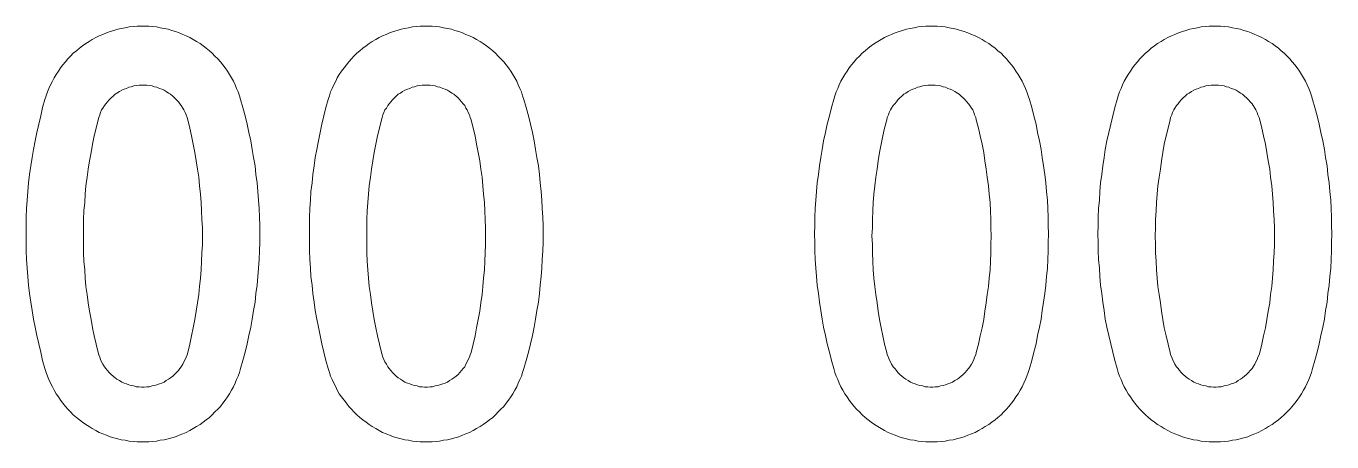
# Model space of a CAD drawing. Extents: x 0 to 420, y 0 to 297.
# Drawn here: x 146.08 to 184.5, y 193.24 to 205.46 of the extents above; entities that cross this region are included whole.
import ezdxf

# ---------------------------------------------------------------- set-up
doc = ezdxf.new("R2010")
doc.units = 0
doc.layers.add('L25', color=1, linetype='CONTINUOUS')

msp = doc.modelspace()

# ---------------------------------------------------------------- linework, layer by layer
at = {"layer": 'L25', "lineweight": 0}
for points in [[(152.392651, 195.389517), (152.462106, 195.632608), (152.531561, 195.875699), (152.589439, 196.11879), (152.635742, 196.361881), (152.693621, 196.604972), (152.739924, 196.848064), (152.774652, 197.10273), (152.820955, 197.345822), (152.844106, 197.600489), (152.878834, 197.84358), (152.901985, 198.098247), (152.925137, 198.341338), (152.936712, 198.596005), (152.948288, 198.850672), (152.959864, 199.093763), (152.959864, 199.34843), (152.959864, 199.603097), (152.948288, 199.846188), (152.936712, 200.100855), (152.925137, 200.343946), (152.901985, 200.598613), (152.878834, 200.85328), (152.844106, 201.096371), (152.820955, 201.351038), (152.774652, 201.594129), (152.739924, 201.83722), (152.693621, 202.091887), (152.635742, 202.334978), (152.589439, 202.578069), (152.531561, 202.821161), (152.462106, 203.064252), (152.392651, 203.307343), (152.357924, 203.411525), (152.323197, 203.527283), (152.276894, 203.631465), (152.230591, 203.735646), (152.184287, 203.839828), (152.126409, 203.94401), (152.06853, 204.036616), (152.010651, 204.140798), (151.941196, 204.233405), (151.871742, 204.326011), (151.802287, 204.407041), (151.721257, 204.499647), (151.640226, 204.580678), (151.559196, 204.661708), (151.478165, 204.731163), (151.385559, 204.812193), (151.292953, 204.881648), (151.200347, 204.951102), (151.096165, 205.008981), (151.003559, 205.06686), (150.899377, 205.124739), (150.795195, 205.171042), (150.691013, 205.217345), (150.586831, 205.263648), (150.482649, 205.298375), (150.366892, 205.333103), (150.26271, 205.36783), (150.146952, 205.390981), (150.031194, 205.414133), (149.915437, 205.437285), (149.811255, 205.44886), (149.695497, 205.460436), (149.579739, 205.460436), (149.463982, 205.460436), (149.348224, 205.460436), (149.232466, 205.44886), (149.116708, 205.437285), (149.000951, 205.414133), (148.885193, 205.390981), (148.781011, 205.36783), (148.665253, 205.333103), (148.561072, 205.298375), (148.445314, 205.263648), (148.341132, 205.217345), (148.23695, 205.171042), (148.132768, 205.124739), (148.028586, 205.06686), (147.93598, 205.008981), (147.843374, 204.951102), (147.739192, 204.881648), (147.658162, 204.812193), (147.565555, 204.731163), (147.472949, 204.661708), (147.391919, 204.580678), (147.310888, 204.499647), (147.241434, 204.407041), (147.160403, 204.326011), (147.090949, 204.233405), (147.03307, 204.140798), (146.963615, 204.036616), (146.905736, 203.94401), (146.859433, 203.839828), (146.801555, 203.735646), (146.755251, 203.631465), (146.708948, 203.527283), (146.674221, 203.411525), (146.639494, 203.307343), (146.570039, 203.064252), (146.51216, 202.821161), (146.454281, 202.578069), (146.396403, 202.334978), (146.3501, 202.091887), (146.303796, 201.83722), (146.257493, 201.594129), (146.222766, 201.351038), (146.188039, 201.096371), (146.153311, 200.85328), (146.13016, 200.598613), (146.118584, 200.343946), (146.095433, 200.100855), (146.083857, 199.846188), (146.083857, 199.603097), (146.083857, 199.34843), (146.083857, 199.093763), (146.083857, 198.850672), (146.095433, 198.596005), (146.118584, 198.341338), (146.13016, 198.098247), (146.153311, 197.84358), (146.188039, 197.600489), (146.222766, 197.345822), (146.257493, 197.10273), (146.303796, 196.848064), (146.3501, 196.604972), (146.396403, 196.361881), (146.454281, 196.11879), (146.51216, 195.875699), (146.570039, 195.632608), (146.639494, 195.389517), (146.674221, 195.273759), (146.708948, 195.169577), (146.755251, 195.065395), (146.801555, 194.961213), (146.859433, 194.857031), (146.905736, 194.752849), (146.963615, 194.648667), (147.03307, 194.556061), (147.090949, 194.463455), (147.160403, 194.370849), (147.241434, 194.278243), (147.310888, 194.197212), (147.391919, 194.116182), (147.472949, 194.035152), (147.565555, 193.954121), (147.658162, 193.884667), (147.739192, 193.815212), (147.843374, 193.745757), (147.93598, 193.687878), (148.028586, 193.63), (148.132768, 193.572121), (148.23695, 193.514242), (148.341132, 193.467939), (148.445314, 193.433211), (148.561072, 193.386908), (148.665253, 193.352181), (148.781011, 193.32903), (148.885193, 193.294302), (149.000951, 193.282726), (149.116708, 193.259575), (149.232466, 193.247999), (149.348224, 193.236423), (149.463982, 193.236423), (149.579739, 193.236423), (149.695497, 193.236423), (149.811255, 193.247999), (149.915437, 193.259575), (150.031194, 193.282726), (150.146952, 193.294302), (150.26271, 193.32903), (150.366892, 193.352181), (150.482649, 193.386908), (150.586831, 193.433211), (150.691013, 193.467939), (150.795195, 193.514242), (150.899377, 193.572121), (151.003559, 193.63), (151.096165, 193.687878), (151.200347, 193.745757), (151.292953, 193.815212), (151.385559, 193.884667), (151.478165, 193.954121), (151.559196, 194.035152), (151.640226, 194.116182), (151.721257, 194.197212), (151.802287, 194.278243), (151.871742, 194.370849), (151.941196, 194.463455), (152.010651, 194.556061), (152.06853, 194.648667), (152.126409, 194.752849), (152.184287, 194.857031), (152.230591, 194.961213), (152.276894, 195.065395), (152.323197, 195.169577), (152.357924, 195.273759), (152.392651, 195.389517)], [(160.727205, 195.389517), (160.79666, 195.632608), (160.866115, 195.875699), (160.923993, 196.11879), (160.981872, 196.361881), (161.028175, 196.604972), (161.074478, 196.848064), (161.109206, 197.10273), (161.155509, 197.345822), (161.190236, 197.600489), (161.213388, 197.84358), (161.236539, 198.098247), (161.259691, 198.341338), (161.271267, 198.596005), (161.282842, 198.850672), (161.294418, 199.093763), (161.294418, 199.34843), (161.294418, 199.603097), (161.282842, 199.846188), (161.271267, 200.100855), (161.259691, 200.343946), (161.236539, 200.598613), (161.213388, 200.85328), (161.190236, 201.096371), (161.155509, 201.351038), (161.109206, 201.594129), (161.074478, 201.83722), (161.028175, 202.091887), (160.981872, 202.334978), (160.923993, 202.578069), (160.866115, 202.821161), (160.79666, 203.064252), (160.727205, 203.307343), (160.692478, 203.411525), (160.657751, 203.527283), (160.611448, 203.631465), (160.565145, 203.735646), (160.518842, 203.839828), (160.460963, 203.94401), (160.403084, 204.036616), (160.345205, 204.140798), (160.27575, 204.233405), (160.206296, 204.326011), (160.136841, 204.407041), (160.055811, 204.499647), (159.97478, 204.580678), (159.89375, 204.661708), (159.81272, 204.731163), (159.720113, 204.812193), (159.627507, 204.881648), (159.534901, 204.951102), (159.442295, 205.008981), (159.338113, 205.06686), (159.233931, 205.124739), (159.129749, 205.171042), (159.025567, 205.217345), (158.921385, 205.263648), (158.817203, 205.298375), (158.701446, 205.333103), (158.597264, 205.36783), (158.481506, 205.390981), (158.365748, 205.414133), (158.249991, 205.437285), (158.145809, 205.44886), (158.030051, 205.460436), (157.914293, 205.460436), (157.798536, 205.460436), (157.682778, 205.460436), (157.56702, 205.44886), (157.451263, 205.437285), (157.335505, 205.414133), (157.231323, 205.390981), (157.115565, 205.36783), (156.999808, 205.333103), (156.895626, 205.298375), (156.779868, 205.263648), (156.675686, 205.217345), (156.571504, 205.171042), (156.467322, 205.124739), (156.374716, 205.06686), (156.270534, 205.008981), (156.177928, 204.951102), (156.085322, 204.881648), (155.992716, 204.812193), (155.900109, 204.731163), (155.819079, 204.661708), (155.726473, 204.580678), (155.657018, 204.499647), (155.575988, 204.407041), (155.506533, 204.326011), (155.437079, 204.233405), (155.367624, 204.140798), (155.298169, 204.036616), (155.240291, 203.94401), (155.193988, 203.839828), (155.136109, 203.735646), (155.089806, 203.631465), (155.043503, 203.527283), (155.008775, 203.411525), (154.974048, 203.307343), (154.904593, 203.064252), (154.846714, 202.821161), (154.788836, 202.578069), (154.730957, 202.334978), (154.684654, 202.091887), (154.638351, 201.83722), (154.592048, 201.594129), (154.55732, 201.351038), (154.522593, 201.096371), (154.499441, 200.85328), (154.464714, 200.598613), (154.453138, 200.343946), (154.429987, 200.100855), (154.418411, 199.846188), (154.418411, 199.603097), (154.418411, 199.34843), (154.418411, 199.093763), (154.418411, 198.850672), (154.429987, 198.596005), (154.453138, 198.341338), (154.464714, 198.098247), (154.499441, 197.84358), (154.522593, 197.600489), (154.55732, 197.345822), (154.592048, 197.10273), (154.638351, 196.848064), (154.684654, 196.604972), (154.730957, 196.361881), (154.788836, 196.11879), (154.846714, 195.875699), (154.904593, 195.632608), (154.974048, 195.389517), (155.008775, 195.273759), (155.043503, 195.169577), (155.089806, 195.065395), (155.136109, 194.961213), (155.193988, 194.857031), (155.240291, 194.752849), (155.298169, 194.648667), (155.367624, 194.556061), (155.437079, 194.463455), (155.506533, 194.370849), (155.575988, 194.278243), (155.657018, 194.197212), (155.726473, 194.116182), (155.819079, 194.035152), (155.900109, 193.954121), (155.992716, 193.884667), (156.085322, 193.815212), (156.177928, 193.745757), (156.270534, 193.687878), (156.374716, 193.63), (156.467322, 193.572121), (156.571504, 193.514242), (156.675686, 193.467939), (156.779868, 193.433211), (156.895626, 193.386908), (156.999808, 193.352181), (157.115565, 193.32903), (157.231323, 193.294302), (157.335505, 193.282726), (157.451263, 193.259575), (157.56702, 193.247999), (157.682778, 193.236423), (157.798536, 193.236423), (157.914293, 193.236423), (158.030051, 193.236423), (158.145809, 193.247999), (158.249991, 193.259575), (158.365748, 193.282726), (158.481506, 193.294302), (158.597264, 193.32903), (158.701446, 193.352181), (158.817203, 193.386908), (158.921385, 193.433211), (159.025567, 193.467939), (159.129749, 193.514242), (159.233931, 193.572121), (159.338113, 193.63), (159.442295, 193.687878), (159.534901, 193.745757), (159.627507, 193.815212), (159.720113, 193.884667), (159.81272, 193.954121), (159.89375, 194.035152), (159.97478, 194.116182), (160.055811, 194.197212), (160.136841, 194.278243), (160.206296, 194.370849), (160.27575, 194.463455), (160.345205, 194.556061), (160.403084, 194.648667), (160.460963, 194.752849), (160.518842, 194.857031), (160.565145, 194.961213), (160.611448, 195.065395), (160.657751, 195.169577), (160.692478, 195.273759), (160.727205, 195.389517)], [(175.602069, 195.389517), (175.671524, 195.632608), (175.729403, 195.875699), (175.798857, 196.11879), (175.84516, 196.361881), (175.903039, 196.604972), (175.949342, 196.848064), (175.98407, 197.10273), (176.018797, 197.345822), (176.053524, 197.600489), (176.088252, 197.84358), (176.111403, 198.098247), (176.134555, 198.341338), (176.14613, 198.596005), (176.157706, 198.850672), (176.157706, 199.093763), (176.169282, 199.34843), (176.157706, 199.603097), (176.157706, 199.846188), (176.14613, 200.100855), (176.134555, 200.343946), (176.111403, 200.598613), (176.088252, 200.85328), (176.053524, 201.096371), (176.018797, 201.351038), (175.98407, 201.594129), (175.949342, 201.83722), (175.903039, 202.091887), (175.84516, 202.334978), (175.798857, 202.578069), (175.729403, 202.821161), (175.671524, 203.064252), (175.602069, 203.307343), (175.567342, 203.411525), (175.532615, 203.527283), (175.486312, 203.631465), (175.440009, 203.735646), (175.393705, 203.839828), (175.335827, 203.94401), (175.277948, 204.036616), (175.208493, 204.140798), (175.150614, 204.233405), (175.08116, 204.326011), (175.000129, 204.407041), (174.930675, 204.499647), (174.849644, 204.580678), (174.768614, 204.661708), (174.676008, 204.731163), (174.594977, 204.812193), (174.502371, 204.881648), (174.409765, 204.951102), (174.305583, 205.008981), (174.212977, 205.06686), (174.108795, 205.124739), (174.004613, 205.171042), (173.900431, 205.217345), (173.796249, 205.263648), (173.680492, 205.298375), (173.57631, 205.333103), (173.460552, 205.36783), (173.35637, 205.390981), (173.240612, 205.414133), (173.124855, 205.437285), (173.009097, 205.44886), (172.893339, 205.460436), (172.777582, 205.460436), (172.6734, 205.460436), (172.557642, 205.460436), (172.441884, 205.44886), (172.326127, 205.437285), (172.210369, 205.414133), (172.094611, 205.390981), (171.990429, 205.36783), (171.874672, 205.333103), (171.77049, 205.298375), (171.654732, 205.263648), (171.55055, 205.217345), (171.446368, 205.171042), (171.342186, 205.124739), (171.238004, 205.06686), (171.145398, 205.008981), (171.041216, 204.951102), (170.94861, 204.881648), (170.856004, 204.812193), (170.774973, 204.731163), (170.682367, 204.661708), (170.601337, 204.580678), (170.520306, 204.499647), (170.450852, 204.407041), (170.369821, 204.326011), (170.300367, 204.233405), (170.242488, 204.140798), (170.173033, 204.036616), (170.115155, 203.94401), (170.057276, 203.839828), (170.010973, 203.735646), (169.96467, 203.631465), (169.918366, 203.527283), (169.883639, 203.411525), (169.848912, 203.307343), (169.779457, 203.064252), (169.721578, 202.821161), (169.652124, 202.578069), (169.605821, 202.334978), (169.547942, 202.091887), (169.501639, 201.83722), (169.466911, 201.594129), (169.432184, 201.351038), (169.397457, 201.096371), (169.36273, 200.85328), (169.339578, 200.598613), (169.316426, 200.343946), (169.304851, 200.100855), (169.293275, 199.846188), (169.293275, 199.603097), (169.281699, 199.34843), (169.293275, 199.093763), (169.293275, 198.850672), (169.304851, 198.596005), (169.316426, 198.341338), (169.339578, 198.098247), (169.36273, 197.84358), (169.397457, 197.600489), (169.432184, 197.345822), (169.466911, 197.10273), (169.501639, 196.848064), (169.547942, 196.604972), (169.605821, 196.361881), (169.652124, 196.11879), (169.721578, 195.875699), (169.779457, 195.632608), (169.848912, 195.389517), (169.883639, 195.273759), (169.918366, 195.169577), (169.96467, 195.065395), (170.010973, 194.961213), (170.057276, 194.857031), (170.115155, 194.752849), (170.173033, 194.648667), (170.242488, 194.556061), (170.300367, 194.463455), (170.369821, 194.370849), (170.450852, 194.278243), (170.520306, 194.197212), (170.601337, 194.116182), (170.682367, 194.035152), (170.774973, 193.954121), (170.856004, 193.884667), (170.94861, 193.815212), (171.041216, 193.745757), (171.145398, 193.687878), (171.238004, 193.63), (171.342186, 193.572121), (171.446368, 193.514242), (171.55055, 193.467939), (171.654732, 193.433211), (171.77049, 193.386908), (171.874672, 193.352181), (171.990429, 193.32903), (172.094611, 193.294302), (172.210369, 193.282726), (172.326127, 193.259575), (172.441884, 193.247999), (172.557642, 193.236423), (172.6734, 193.236423), (172.777582, 193.236423), (172.893339, 193.236423), (173.009097, 193.247999), (173.124855, 193.259575), (173.240612, 193.282726), (173.35637, 193.294302), (173.460552, 193.32903), (173.57631, 193.352181), (173.680492, 193.386908), (173.796249, 193.433211), (173.900431, 193.467939), (174.004613, 193.514242), (174.108795, 193.572121), (174.212977, 193.63), (174.305583, 193.687878), (174.409765, 193.745757), (174.502371, 193.815212), (174.594977, 193.884667), (174.676008, 193.954121), (174.768614, 194.035152), (174.849644, 194.116182), (174.930675, 194.197212), (175.000129, 194.278243), (175.08116, 194.370849), (175.150614, 194.463455), (175.208493, 194.556061), (175.277948, 194.648667), (175.335827, 194.752849), (175.393705, 194.857031), (175.440009, 194.961213), (175.486312, 195.065395), (175.532615, 195.169577), (175.567342, 195.273759), (175.602069, 195.389517)], [(183.936623, 195.389517), (184.006078, 195.632608), (184.075533, 195.875699), (184.133412, 196.11879), (184.179715, 196.361881), (184.237593, 196.604972), (184.283897, 196.848064), (184.318624, 197.10273), (184.364927, 197.345822), (184.388078, 197.600489), (184.422806, 197.84358), (184.445957, 198.098247), (184.469109, 198.341338), (184.480685, 198.596005), (184.49226, 198.850672), (184.49226, 199.093763), (184.503836, 199.34843), (184.49226, 199.603097), (184.49226, 199.846188), (184.480685, 200.100855), (184.469109, 200.343946), (184.445957, 200.598613), (184.422806, 200.85328), (184.388078, 201.096371), (184.364927, 201.351038), (184.318624, 201.594129), (184.283897, 201.83722), (184.237593, 202.091887), (184.179715, 202.334978), (184.133412, 202.578069), (184.075533, 202.821161), (184.006078, 203.064252), (183.936623, 203.307343), (183.901896, 203.411525), (183.867169, 203.527283), (183.820866, 203.631465), (183.774563, 203.735646), (183.72826, 203.839828), (183.670381, 203.94401), (183.612502, 204.036616), (183.554623, 204.140798), (183.485168, 204.233405), (183.415714, 204.326011), (183.334683, 204.407041), (183.265229, 204.499647), (183.184198, 204.580678), (183.103168, 204.661708), (183.010562, 204.731163), (182.929531, 204.812193), (182.836925, 204.881648), (182.744319, 204.951102), (182.640137, 205.008981), (182.547531, 205.06686), (182.443349, 205.124739), (182.339167, 205.171042), (182.234985, 205.217345), (182.130803, 205.263648), (182.026621, 205.298375), (181.910864, 205.333103), (181.806682, 205.36783), (181.690924, 205.390981), (181.575166, 205.414133), (181.459409, 205.437285), (181.343651, 205.44886), (181.227893, 205.460436), (181.123711, 205.460436), (181.007954, 205.460436), (180.892196, 205.460436), (180.776438, 205.44886), (180.660681, 205.437285), (180.544923, 205.414133), (180.429165, 205.390981), (180.324983, 205.36783), (180.209226, 205.333103), (180.105044, 205.298375), (179.989286, 205.263648), (179.885104, 205.217345), (179.780922, 205.171042), (179.67674, 205.124739), (179.572558, 205.06686), (179.479952, 205.008981), (179.37577, 204.951102), (179.283164, 204.881648), (179.190558, 204.812193), (179.109528, 204.731163), (179.016921, 204.661708), (178.935891, 204.580678), (178.854861, 204.499647), (178.785406, 204.407041), (178.704376, 204.326011), (178.634921, 204.233405), (178.577042, 204.140798), (178.507587, 204.036616), (178.449709, 203.94401), (178.39183, 203.839828), (178.345527, 203.735646), (178.299224, 203.631465), (178.252921, 203.527283), (178.218193, 203.411525), (178.183466, 203.307343), (178.114011, 203.064252), (178.056132, 202.821161), (177.998254, 202.578069), (177.940375, 202.334978), (177.882496, 202.091887), (177.836193, 201.83722), (177.801466, 201.594129), (177.766738, 201.351038), (177.732011, 201.096371), (177.697284, 200.85328), (177.674132, 200.598613), (177.662556, 200.343946), (177.639405, 200.100855), (177.627829, 199.846188), (177.627829, 199.603097), (177.616253, 199.34843), (177.627829, 199.093763), (177.627829, 198.850672), (177.639405, 198.596005), (177.662556, 198.341338), (177.674132, 198.098247), (177.697284, 197.84358), (177.732011, 197.600489), (177.766738, 197.345822), (177.801466, 197.10273), (177.836193, 196.848064), (177.882496, 196.604972), (177.940375, 196.361881), (177.998254, 196.11879), (178.056132, 195.875699), (178.114011, 195.632608), (178.183466, 195.389517), (178.218193, 195.273759), (178.252921, 195.169577), (178.299224, 195.065395), (178.345527, 194.961213), (178.39183, 194.857031), (178.449709, 194.752849), (178.507587, 194.648667), (178.577042, 194.556061), (178.634921, 194.463455), (178.704376, 194.370849), (178.785406, 194.278243), (178.854861, 194.197212), (178.935891, 194.116182), (179.016921, 194.035152), (179.109528, 193.954121), (179.190558, 193.884667), (179.283164, 193.815212), (179.37577, 193.745757), (179.479952, 193.687878), (179.572558, 193.63), (179.67674, 193.572121), (179.780922, 193.514242), (179.885104, 193.467939), (179.989286, 193.433211), (180.105044, 193.386908), (180.209226, 193.352181), (180.324983, 193.32903), (180.429165, 193.294302), (180.544923, 193.282726), (180.660681, 193.259575), (180.776438, 193.247999), (180.892196, 193.236423), (181.007954, 193.236423), (181.123711, 193.236423), (181.227893, 193.236423), (181.343651, 193.247999), (181.459409, 193.259575), (181.575166, 193.282726), (181.690924, 193.294302), (181.806682, 193.32903), (181.910864, 193.352181), (182.026621, 193.386908), (182.130803, 193.433211), (182.234985, 193.467939), (182.339167, 193.514242), (182.443349, 193.572121), (182.547531, 193.63), (182.640137, 193.687878), (182.744319, 193.745757), (182.836925, 193.815212), (182.929531, 193.884667), (183.010562, 193.954121), (183.103168, 194.035152), (183.184198, 194.116182), (183.265229, 194.197212), (183.334683, 194.278243), (183.415714, 194.370849), (183.485168, 194.463455), (183.554623, 194.556061), (183.612502, 194.648667), (183.670381, 194.752849), (183.72826, 194.857031), (183.774563, 194.961213), (183.820866, 195.065395), (183.867169, 195.169577), (183.901896, 195.273759), (183.936623, 195.389517)], [(150.841498, 195.864123), (150.899377, 196.107214), (150.94568, 196.350305), (151.003559, 196.593397), (151.049862, 196.836488), (151.084589, 197.079579), (151.130892, 197.32267), (151.16562, 197.565761), (151.188771, 197.808852), (151.211923, 198.051944), (151.235074, 198.295035), (151.24665, 198.549702), (151.258226, 198.792793), (151.269802, 199.035884), (151.269802, 199.290551), (151.269802, 199.533642), (151.258226, 199.776733), (151.24665, 200.0314), (151.235074, 200.274491), (151.211923, 200.517582), (151.188771, 200.760674), (151.16562, 201.015341), (151.130892, 201.258432), (151.084589, 201.501523), (151.049862, 201.744614), (151.003559, 201.987705), (150.94568, 202.230796), (150.899377, 202.462312), (150.841498, 202.705403), (150.818347, 202.774858), (150.795195, 202.855888), (150.760468, 202.925343), (150.72574, 202.994797), (150.691013, 203.052676), (150.64471, 203.122131), (150.609983, 203.180009), (150.56368, 203.237888), (150.505801, 203.295767), (150.447922, 203.353646), (150.401619, 203.399949), (150.332164, 203.457828), (150.274285, 203.492555), (150.204831, 203.538858), (150.146952, 203.573586), (150.077497, 203.608313), (150.008043, 203.631465), (149.927012, 203.666192), (149.857558, 203.677768), (149.788103, 203.700919), (149.707073, 203.712495), (149.637618, 203.724071), (149.556588, 203.724071), (149.475557, 203.724071), (149.406103, 203.724071), (149.325072, 203.712495), (149.255618, 203.700919), (149.174587, 203.677768), (149.105133, 203.666192), (149.035678, 203.631465), (148.966223, 203.608313), (148.896769, 203.573586), (148.827314, 203.538858), (148.75786, 203.492555), (148.699981, 203.457828), (148.642102, 203.399949), (148.584223, 203.353646), (148.526344, 203.295767), (148.480041, 203.237888), (148.433738, 203.180009), (148.387435, 203.122131), (148.341132, 203.052676), (148.306405, 202.994797), (148.271677, 202.925343), (148.248526, 202.855888), (148.225374, 202.774858), (148.202223, 202.705403), (148.144344, 202.462312), (148.086465, 202.230796), (148.040162, 201.987705), (147.993859, 201.744614), (147.947556, 201.501523), (147.912828, 201.258432), (147.878101, 201.015341), (147.843374, 200.760674), (147.820222, 200.517582), (147.808647, 200.274491), (147.785495, 200.0314), (147.773919, 199.776733), (147.773919, 199.533642), (147.773919, 199.290551), (147.773919, 199.035884), (147.773919, 198.792793), (147.785495, 198.549702), (147.808647, 198.295035), (147.820222, 198.051944), (147.843374, 197.808852), (147.878101, 197.565761), (147.912828, 197.32267), (147.947556, 197.079579), (147.993859, 196.836488), (148.040162, 196.593397), (148.086465, 196.350305), (148.144344, 196.107214), (148.202223, 195.864123), (148.225374, 195.794668), (148.248526, 195.725214), (148.271677, 195.655759), (148.306405, 195.586305), (148.341132, 195.51685), (148.387435, 195.447395), (148.433738, 195.389517), (148.480041, 195.331638), (148.526344, 195.273759), (148.584223, 195.21588), (148.642102, 195.169577), (148.699981, 195.123274), (148.75786, 195.076971), (148.827314, 195.042243), (148.896769, 194.99594), (148.966223, 194.961213), (149.035678, 194.938062), (149.105133, 194.91491), (149.174587, 194.891758), (149.255618, 194.880183), (149.325072, 194.857031), (149.406103, 194.857031), (149.475557, 194.845455), (149.556588, 194.845455), (149.637618, 194.857031), (149.707073, 194.857031), (149.788103, 194.880183), (149.857558, 194.891758), (149.927012, 194.91491), (150.008043, 194.938062), (150.077497, 194.961213), (150.146952, 194.99594), (150.204831, 195.042243), (150.274285, 195.076971), (150.332164, 195.123274), (150.401619, 195.169577), (150.447922, 195.21588), (150.505801, 195.273759), (150.56368, 195.331638), (150.609983, 195.389517), (150.64471, 195.447395), (150.691013, 195.51685), (150.72574, 195.586305), (150.760468, 195.655759), (150.795195, 195.725214), (150.818347, 195.794668), (150.841498, 195.864123)], [(159.176052, 195.864123), (159.233931, 196.107214), (159.29181, 196.350305), (159.338113, 196.593397), (159.384416, 196.836488), (159.430719, 197.079579), (159.465447, 197.32267), (159.500174, 197.565761), (159.523325, 197.808852), (159.546477, 198.051944), (159.569628, 198.295035), (159.581204, 198.549702), (159.59278, 198.792793), (159.604356, 199.035884), (159.604356, 199.290551), (159.604356, 199.533642), (159.59278, 199.776733), (159.581204, 200.0314), (159.569628, 200.274491), (159.546477, 200.517582), (159.523325, 200.760674), (159.500174, 201.015341), (159.465447, 201.258432), (159.430719, 201.501523), (159.384416, 201.744614), (159.338113, 201.987705), (159.29181, 202.230796), (159.233931, 202.462312), (159.176052, 202.705403), (159.152901, 202.774858), (159.129749, 202.855888), (159.095022, 202.925343), (159.060295, 202.994797), (159.025567, 203.052676), (158.99084, 203.122131), (158.944537, 203.180009), (158.898234, 203.237888), (158.840355, 203.295767), (158.794052, 203.353646), (158.736173, 203.399949), (158.666718, 203.457828), (158.60884, 203.492555), (158.539385, 203.538858), (158.481506, 203.573586), (158.412051, 203.608313), (158.342597, 203.631465), (158.261566, 203.666192), (158.192112, 203.677768), (158.122657, 203.700919), (158.041627, 203.712495), (157.972172, 203.724071), (157.891142, 203.724071), (157.810111, 203.724071), (157.740657, 203.724071), (157.659626, 203.712495), (157.590172, 203.700919), (157.509141, 203.677768), (157.439687, 203.666192), (157.370232, 203.631465), (157.300778, 203.608313), (157.231323, 203.573586), (157.161868, 203.538858), (157.10399, 203.492555), (157.034535, 203.457828), (156.976656, 203.399949), (156.918777, 203.353646), (156.860898, 203.295767), (156.814595, 203.237888), (156.768292, 203.180009), (156.721989, 203.122131), (156.687262, 203.052676), (156.640959, 202.994797), (156.606231, 202.925343), (156.58308, 202.855888), (156.559928, 202.774858), (156.536777, 202.705403), (156.478898, 202.462312), (156.421019, 202.230796), (156.374716, 201.987705), (156.328413, 201.744614), (156.28211, 201.501523), (156.247383, 201.258432), (156.212655, 201.015341), (156.177928, 200.760674), (156.154776, 200.517582), (156.143201, 200.274491), (156.120049, 200.0314), (156.108473, 199.776733), (156.108473, 199.533642), (156.108473, 199.290551), (156.108473, 199.035884), (156.108473, 198.792793), (156.120049, 198.549702), (156.143201, 198.295035), (156.154776, 198.051944), (156.177928, 197.808852), (156.212655, 197.565761), (156.247383, 197.32267), (156.28211, 197.079579), (156.328413, 196.836488), (156.374716, 196.593397), (156.421019, 196.350305), (156.478898, 196.107214), (156.536777, 195.864123), (156.559928, 195.794668), (156.58308, 195.725214), (156.606231, 195.655759), (156.640959, 195.586305), (156.687262, 195.51685), (156.721989, 195.447395), (156.768292, 195.389517), (156.814595, 195.331638), (156.860898, 195.273759), (156.918777, 195.21588), (156.976656, 195.169577), (157.034535, 195.123274), (157.10399, 195.076971), (157.161868, 195.042243), (157.231323, 194.99594), (157.300778, 194.961213), (157.370232, 194.938062), (157.439687, 194.91491), (157.509141, 194.891758), (157.590172, 194.880183), (157.659626, 194.857031), (157.740657, 194.857031), (157.810111, 194.845455), (157.891142, 194.845455), (157.972172, 194.857031), (158.041627, 194.857031), (158.122657, 194.880183), (158.192112, 194.891758), (158.261566, 194.91491), (158.342597, 194.938062), (158.412051, 194.961213), (158.481506, 194.99594), (158.539385, 195.042243), (158.60884, 195.076971), (158.666718, 195.123274), (158.736173, 195.169577), (158.794052, 195.21588), (158.840355, 195.273759), (158.898234, 195.331638), (158.944537, 195.389517), (158.99084, 195.447395), (159.025567, 195.51685), (159.060295, 195.586305), (159.095022, 195.655759), (159.129749, 195.725214), (159.152901, 195.794668), (159.176052, 195.864123)], [(174.03934, 195.864123), (174.108795, 196.107214), (174.155098, 196.350305), (174.212977, 196.593397), (174.25928, 196.836488), (174.294007, 197.079579), (174.328735, 197.32267), (174.363462, 197.565761), (174.398189, 197.808852), (174.421341, 198.051944), (174.444492, 198.295035), (174.456068, 198.549702), (174.467644, 198.792793), (174.467644, 199.035884), (174.47922, 199.290551), (174.467644, 199.533642), (174.467644, 199.776733), (174.456068, 200.0314), (174.444492, 200.274491), (174.421341, 200.517582), (174.398189, 200.760674), (174.363462, 201.015341), (174.328735, 201.258432), (174.294007, 201.501523), (174.25928, 201.744614), (174.212977, 201.987705), (174.155098, 202.230796), (174.108795, 202.462312), (174.03934, 202.705403), (174.027765, 202.774858), (173.993037, 202.855888), (173.969886, 202.925343), (173.935158, 202.994797), (173.900431, 203.052676), (173.854128, 203.122131), (173.807825, 203.180009), (173.761522, 203.237888), (173.715219, 203.295767), (173.65734, 203.353646), (173.599461, 203.399949), (173.541582, 203.457828), (173.483703, 203.492555), (173.414249, 203.538858), (173.344794, 203.573586), (173.27534, 203.608313), (173.205885, 203.631465), (173.13643, 203.666192), (173.066976, 203.677768), (172.985945, 203.700919), (172.916491, 203.712495), (172.83546, 203.724071), (172.766006, 203.724071), (172.684975, 203.724071), (172.615521, 203.724071), (172.53449, 203.712495), (172.465036, 203.700919), (172.384005, 203.677768), (172.314551, 203.666192), (172.245096, 203.631465), (172.175642, 203.608313), (172.106187, 203.573586), (172.036732, 203.538858), (171.967278, 203.492555), (171.909399, 203.457828), (171.85152, 203.399949), (171.793641, 203.353646), (171.735762, 203.295767), (171.689459, 203.237888), (171.643156, 203.180009), (171.596853, 203.122131), (171.55055, 203.052676), (171.515823, 202.994797), (171.481095, 202.925343), (171.457944, 202.855888), (171.423216, 202.774858), (171.411641, 202.705403), (171.342186, 202.462312), (171.295883, 202.230796), (171.238004, 201.987705), (171.191701, 201.744614), (171.156974, 201.501523), (171.122246, 201.258432), (171.087519, 201.015341), (171.052792, 200.760674), (171.02964, 200.517582), (171.006489, 200.274491), (170.994913, 200.0314), (170.983337, 199.776733), (170.983337, 199.533642), (170.971761, 199.290551), (170.983337, 199.035884), (170.983337, 198.792793), (170.994913, 198.549702), (171.006489, 198.295035), (171.02964, 198.051944), (171.052792, 197.808852), (171.087519, 197.565761), (171.122246, 197.32267), (171.156974, 197.079579), (171.191701, 196.836488), (171.238004, 196.593397), (171.295883, 196.350305), (171.342186, 196.107214), (171.411641, 195.864123), (171.423216, 195.794668), (171.457944, 195.725214), (171.481095, 195.655759), (171.515823, 195.586305), (171.55055, 195.51685), (171.596853, 195.447395), (171.643156, 195.389517), (171.689459, 195.331638), (171.735762, 195.273759), (171.793641, 195.21588), (171.85152, 195.169577), (171.909399, 195.123274), (171.967278, 195.076971), (172.036732, 195.042243), (172.106187, 194.99594), (172.175642, 194.961213), (172.245096, 194.938062), (172.314551, 194.91491), (172.384005, 194.891758), (172.465036, 194.880183), (172.53449, 194.857031), (172.615521, 194.857031), (172.684975, 194.845455), (172.766006, 194.845455), (172.83546, 194.857031), (172.916491, 194.857031), (172.985945, 194.880183), (173.066976, 194.891758), (173.13643, 194.91491), (173.205885, 194.938062), (173.27534, 194.961213), (173.344794, 194.99594), (173.414249, 195.042243), (173.483703, 195.076971), (173.541582, 195.123274), (173.599461, 195.169577), (173.65734, 195.21588), (173.715219, 195.273759), (173.761522, 195.331638), (173.807825, 195.389517), (173.854128, 195.447395), (173.900431, 195.51685), (173.935158, 195.586305), (173.969886, 195.655759), (173.993037, 195.725214), (174.027765, 195.794668), (174.03934, 195.864123)], [(182.38547, 195.864123), (182.443349, 196.107214), (182.489652, 196.350305), (182.547531, 196.593397), (182.593834, 196.836488), (182.628561, 197.079579), (182.674865, 197.32267), (182.698016, 197.565761), (182.732743, 197.808852), (182.755895, 198.051944), (182.779046, 198.295035), (182.790622, 198.549702), (182.802198, 198.792793), (182.813774, 199.035884), (182.813774, 199.290551), (182.813774, 199.533642), (182.802198, 199.776733), (182.790622, 200.0314), (182.779046, 200.274491), (182.755895, 200.517582), (182.732743, 200.760674), (182.698016, 201.015341), (182.674865, 201.258432), (182.628561, 201.501523), (182.593834, 201.744614), (182.547531, 201.987705), (182.489652, 202.230796), (182.443349, 202.462312), (182.38547, 202.705403), (182.362319, 202.774858), (182.327591, 202.855888), (182.30444, 202.925343), (182.269713, 202.994797), (182.234985, 203.052676), (182.188682, 203.122131), (182.153955, 203.180009), (182.096076, 203.237888), (182.049773, 203.295767), (181.991894, 203.353646), (181.934015, 203.399949), (181.876136, 203.457828), (181.818258, 203.492555), (181.748803, 203.538858), (181.690924, 203.573586), (181.62147, 203.608313), (181.540439, 203.631465), (181.470985, 203.666192), (181.40153, 203.677768), (181.332075, 203.700919), (181.251045, 203.712495), (181.170014, 203.724071), (181.10056, 203.724071), (181.019529, 203.724071), (180.950075, 203.724071), (180.869044, 203.712495), (180.79959, 203.700919), (180.718559, 203.677768), (180.649105, 203.666192), (180.57965, 203.631465), (180.510196, 203.608313), (180.440741, 203.573586), (180.371286, 203.538858), (180.301832, 203.492555), (180.243953, 203.457828), (180.186074, 203.399949), (180.128195, 203.353646), (180.070316, 203.295767), (180.024013, 203.237888), (179.97771, 203.180009), (179.931407, 203.122131), (179.885104, 203.052676), (179.850377, 202.994797), (179.815649, 202.925343), (179.792498, 202.855888), (179.757771, 202.774858), (179.746195, 202.705403), (179.688316, 202.462312), (179.630437, 202.230796), (179.572558, 201.987705), (179.526255, 201.744614), (179.491528, 201.501523), (179.456801, 201.258432), (179.422073, 201.015341), (179.387346, 200.760674), (179.364194, 200.517582), (179.341043, 200.274491), (179.329467, 200.0314), (179.317891, 199.776733), (179.317891, 199.533642), (179.306316, 199.290551), (179.317891, 199.035884), (179.317891, 198.792793), (179.329467, 198.549702), (179.341043, 198.295035), (179.364194, 198.051944), (179.387346, 197.808852), (179.422073, 197.565761), (179.456801, 197.32267), (179.491528, 197.079579), (179.526255, 196.836488), (179.572558, 196.593397), (179.630437, 196.350305), (179.688316, 196.107214), (179.746195, 195.864123), (179.757771, 195.794668), (179.792498, 195.725214), (179.815649, 195.655759), (179.850377, 195.586305), (179.885104, 195.51685), (179.931407, 195.447395), (179.97771, 195.389517), (180.024013, 195.331638), (180.070316, 195.273759), (180.128195, 195.21588), (180.186074, 195.169577), (180.243953, 195.123274), (180.301832, 195.076971), (180.371286, 195.042243), (180.440741, 194.99594), (180.510196, 194.961213), (180.57965, 194.938062), (180.649105, 194.91491), (180.718559, 194.891758), (180.79959, 194.880183), (180.869044, 194.857031), (180.950075, 194.857031), (181.019529, 194.845455), (181.10056, 194.845455), (181.170014, 194.857031), (181.251045, 194.857031), (181.332075, 194.880183), (181.40153, 194.891758), (181.470985, 194.91491), (181.540439, 194.938062), (181.62147, 194.961213), (181.690924, 194.99594), (181.748803, 195.042243), (181.818258, 195.076971), (181.876136, 195.123274), (181.934015, 195.169577), (181.991894, 195.21588), (182.049773, 195.273759), (182.096076, 195.331638), (182.153955, 195.389517), (182.188682, 195.447395), (182.234985, 195.51685), (182.269713, 195.586305), (182.30444, 195.655759), (182.327591, 195.725214), (182.362319, 195.794668), (182.38547, 195.864123)]]:
    msp.add_lwpolyline(points, close=True, dxfattribs=at)

doc.saveas('drawing.dxf')
